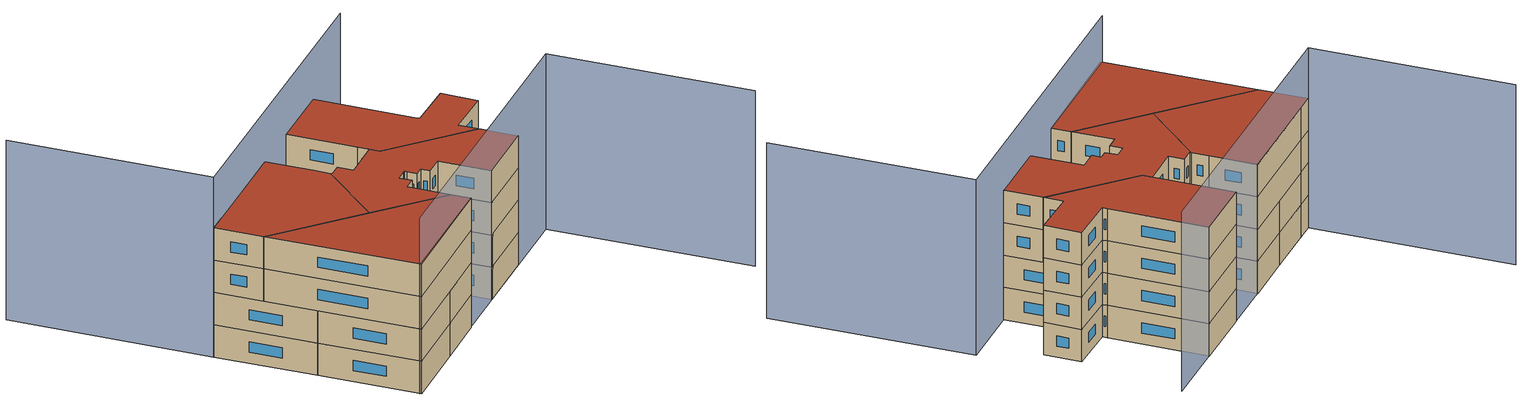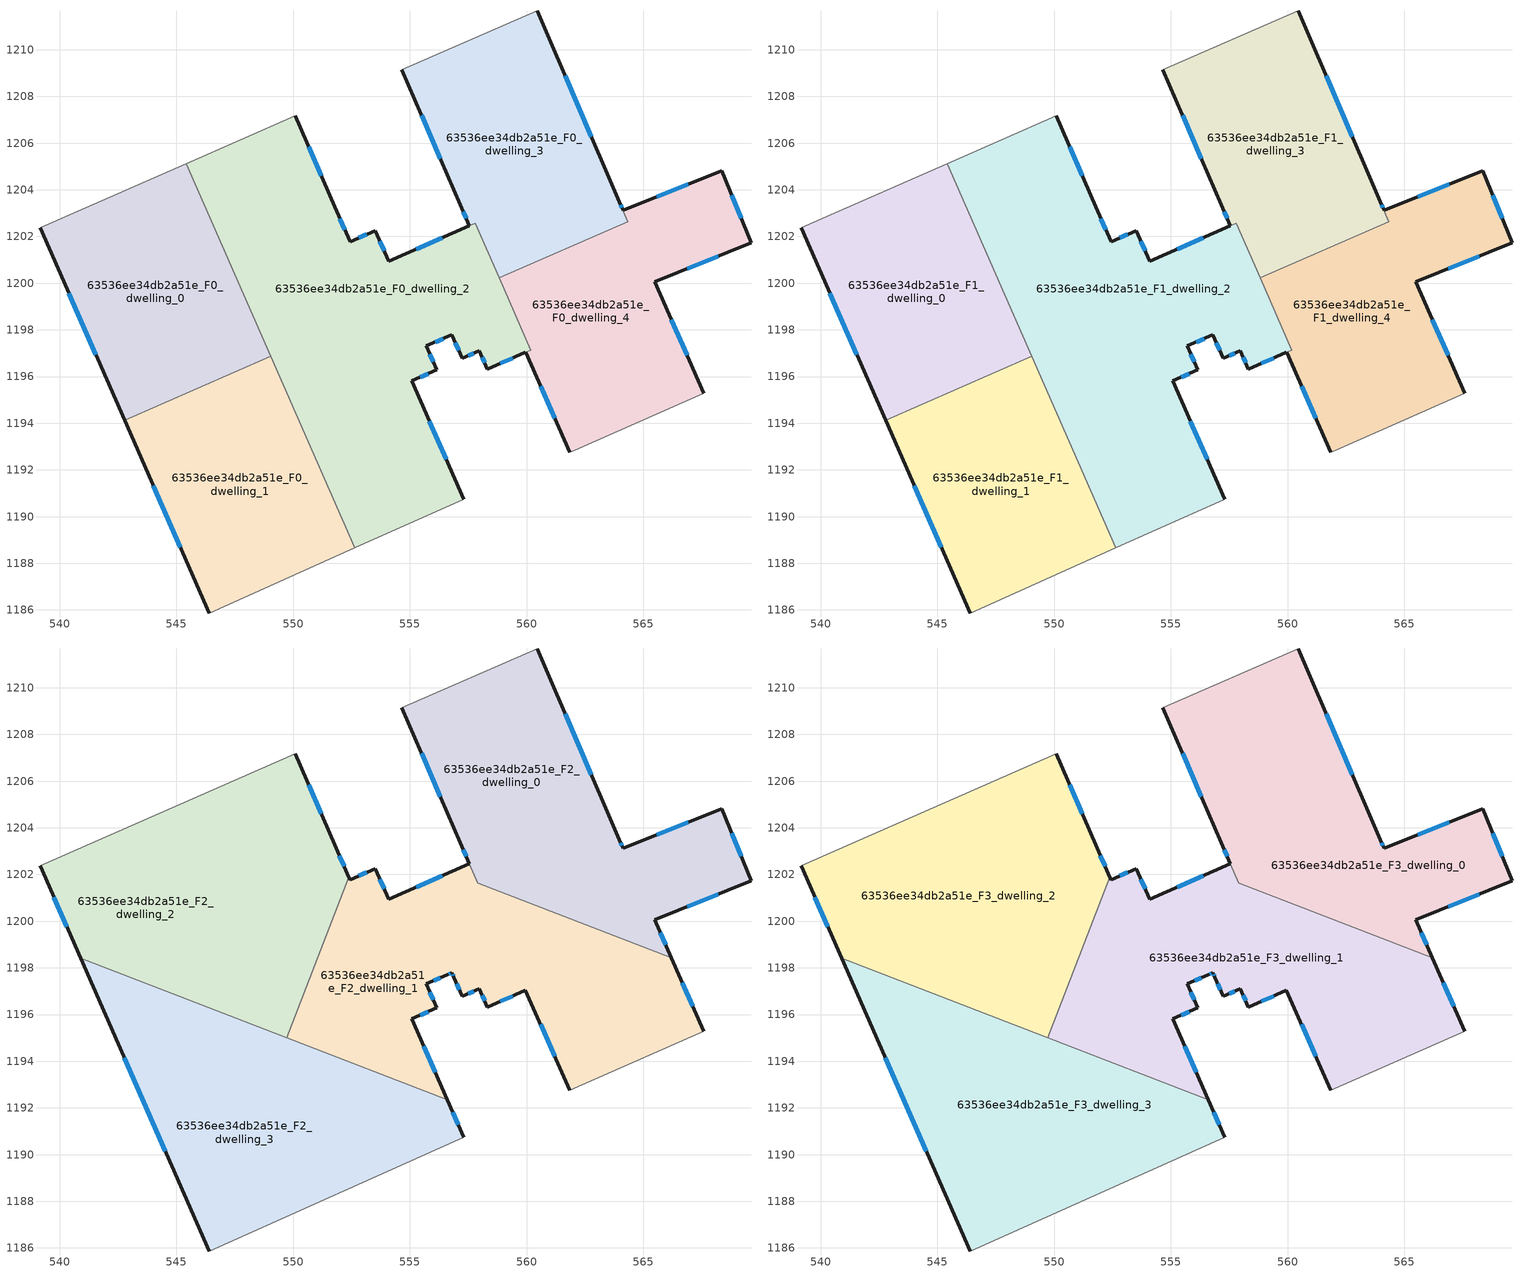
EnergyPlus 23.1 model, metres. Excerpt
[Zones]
63536ee34db2a51e_F0_dwelling_0
 floor ground (EU_floor_Construction): 545.42,1205.12 549.04,1196.88 542.78,1194.13 539.16,1202.38 540.78,1203.08 z0
 wall outside (EU_wall_Construction): 539.16,1202.38 542.78,1194.13 z0:3
 wall to 63536ee34db2a51e_F0_dwelling_1 (EU_wall_Construction): 542.78,1194.13 549.04,1196.88 z0:3
 wall adiabatic (EU_wall_Construction): 545.42,1205.12 540.78,1203.08 539.16,1202.38 z0:3
 wall to 63536ee34db2a51e_F0_dwelling_2 (EU_wall_Construction): 549.04,1196.88 545.42,1205.12 z0:3
 window (EU_Window_Construction): 540.39,1199.57 541.54,1196.94 z1.02:1.98
63536ee34db2a51e_F0_dwelling_1
 floor ground (EU_floor_Construction): 549.04,1196.88 552.65,1188.66 546.4,1185.87 542.78,1194.13 z0
 wall outside (EU_wall_Construction): 542.78,1194.13 546.4,1185.87 z0:3
 wall adiabatic (EU_wall_Construction): 546.4,1185.87 552.65,1188.66 z0:3
 wall to 63536ee34db2a51e_F0_dwelling_2 (EU_wall_Construction): 552.65,1188.66 549.04,1196.88 z0:3
 window (EU_Window_Construction): 544.01,1191.32 545.17,1188.68 z1.02:1.98
63536ee34db2a51e_F0_dwelling_2
 floor ground (EU_floor_Construction): 557.8,1202.58 560.19,1197.14 559.95,1197.04 558.32,1196.32 557.98,1197.1 557.25,1196.78 556.8,1197.79 555.71,1197.31 556.16,1196.29 555.07,1195.81 557.31,1190.74 552.65,1188.66 545.42,1205.12 550.1,1207.17 551.78,1203.27 552.44,1201.78 553.52,1202.25 554.1,1200.93 z0
 wall outside (EU_wall_Construction): 557.31,1190.74 555.07,1195.81 556.16,1196.29 555.71,1197.31 556.8,1197.79 557.25,1196.78 557.98,1197.1 558.32,1196.32 559.95,1197.04 / 557.55,1202.46 554.1,1200.93 553.52,1202.25 552.44,1201.78 551.78,1203.27 550.1,1207.17 z0:3
 wall adiabatic (EU_wall_Construction): 552.65,1188.66 557.31,1190.74 / 550.1,1207.17 545.42,1205.12 z0:3
 wall to 63536ee34db2a51e_F0_dwelling_3 (EU_wall_Construction): 557.8,1202.58 557.55,1202.46 / 558.83,1200.22 557.8,1202.57 z0:3
 wall to 63536ee34db2a51e_F0_dwelling_4 (EU_wall_Construction): 559.95,1197.04 560.19,1197.14 558.83,1200.22 z0:3
 window (EU_Window_Construction): 558.88,1196.56 559.4,1196.79 / 558.1,1196.84 558.21,1196.58 / 557.5,1196.89 557.73,1196.99 / 556.95,1197.45 557.09,1197.12 / 556.08,1197.47 556.43,1197.63 / 556,1196.64 555.86,1196.96 / 555.44,1195.97 555.79,1196.13 / 556.55,1192.47 555.84,1194.09 / 551.2,1204.6 550.67,1205.85 / 552.21,1202.28 552,1202.76 / 553.15,1202.09 552.81,1201.94 / 553.91,1201.38 553.72,1201.8 / 556.38,1201.94 555.28,1201.45 z1.02:1.98
63536ee34db2a51e_F0_dwelling_3
 floor ground (EU_floor_Construction): 560.46,1211.66 564.33,1202.64 558.83,1200.22 557.8,1202.58 557.55,1202.46 557.15,1203.37 554.66,1209.15 z0
 wall outside (EU_wall_Construction): 554.66,1209.15 557.15,1203.37 557.55,1202.46 / 563.96,1203.48 560.46,1211.66 z0:3
 wall to 63536ee34db2a51e_F0_dwelling_4 (EU_wall_Construction): 558.83,1200.22 564.33,1202.64 563.96,1203.48 z0:3
 wall adiabatic (EU_wall_Construction): 560.46,1211.66 554.66,1209.15 z0:3
 window (EU_Window_Construction): 557.29,1203.06 557.41,1202.77 / 555.51,1207.18 556.3,1205.34 / 562.77,1206.27 561.65,1208.88 z1.02:1.98
63536ee34db2a51e_F0_dwelling_4
 floor ground (EU_floor_Construction): 568.36,1204.83 569.61,1201.72 565.48,1200.05 567.59,1195.28 562.07,1192.85 561.85,1192.75 559.95,1197.03 560.19,1197.14 558.83,1200.22 564.33,1202.64 563.97,1203.49 564.13,1203.12 z0
 wall outside (EU_wall_Construction): 567.59,1195.28 565.48,1200.05 569.61,1201.72 568.36,1204.83 564.13,1203.12 563.97,1203.49 / 559.95,1197.03 561.85,1192.75 z0:3
 wall adiabatic (EU_wall_Construction): 561.85,1192.75 562.07,1192.85 567.59,1195.28 z0:3
 window (EU_Window_Construction): 564.08,1203.24 564.02,1203.36 / 566.92,1204.24 565.57,1203.7 / 569.19,1202.78 568.79,1203.77 / 566.89,1200.62 568.21,1201.16 / 566.87,1196.9 566.2,1198.43 / 560.6,1195.57 561.2,1194.21 z1.02:1.98
63536ee34db2a51e_F1_dwelling_0
 floor to 63536ee34db2a51e_F0_dwelling_0 (EU_floor_Construction): 545.42,1205.12 549.04,1196.88 542.78,1194.13 539.16,1202.38 540.78,1203.08 z3
 wall outside (EU_wall_Construction): 539.16,1202.38 542.78,1194.13 z3:6
 wall to 63536ee34db2a51e_F1_dwelling_1 (EU_wall_Construction): 542.78,1194.13 549.04,1196.88 z3:6
 wall adiabatic (EU_wall_Construction): 545.42,1205.12 540.78,1203.08 539.16,1202.38 z3:6
 wall to 63536ee34db2a51e_F1_dwelling_2 (EU_wall_Construction): 549.04,1196.88 545.42,1205.12 z3:6
 window (EU_Window_Construction): 540.39,1199.57 541.54,1196.94 z4.02:4.98
63536ee34db2a51e_F1_dwelling_1
 floor to 63536ee34db2a51e_F0_dwelling_1 (EU_floor_Construction): 549.04,1196.88 552.65,1188.66 546.4,1185.87 542.78,1194.13 z3
 wall outside (EU_wall_Construction): 542.78,1194.13 546.4,1185.87 z3:6
 wall adiabatic (EU_wall_Construction): 546.4,1185.87 552.65,1188.66 z3:6
 wall to 63536ee34db2a51e_F1_dwelling_2 (EU_wall_Construction): 552.65,1188.66 549.04,1196.88 z3:6
 window (EU_Window_Construction): 544.01,1191.32 545.17,1188.68 z4.02:4.98
 ceiling adiabatic (EU_roof_Construction): 549.89,1194.94 549.04,1196.88 547.09,1196.02 z6
63536ee34db2a51e_F1_dwelling_2
 floor to 63536ee34db2a51e_F0_dwelling_2 (EU_floor_Construction): 557.8,1202.57 560.19,1197.14 559.95,1197.04 558.32,1196.32 557.98,1197.1 557.25,1196.78 556.8,1197.79 555.71,1197.31 556.16,1196.29 555.07,1195.81 557.31,1190.74 552.65,1188.66 545.42,1205.12 550.1,1207.17 551.78,1203.27 552.44,1201.78 553.52,1202.25 554.1,1200.93 z3
 wall outside (EU_wall_Construction): 557.31,1190.74 555.07,1195.81 556.16,1196.29 555.71,1197.31 556.8,1197.79 557.25,1196.78 557.98,1197.1 558.32,1196.32 559.95,1197.04 / 557.55,1202.46 554.1,1200.93 553.52,1202.25 552.44,1201.78 551.78,1203.27 550.1,1207.17 z3:6
 wall adiabatic (EU_wall_Construction): 552.65,1188.66 557.31,1190.74 / 550.1,1207.17 545.42,1205.12 z3:6
 wall to 63536ee34db2a51e_F1_dwelling_3 (EU_wall_Construction): 557.8,1202.58 557.55,1202.46 / 558.83,1200.22 557.8,1202.57 z3:6
 wall to 63536ee34db2a51e_F1_dwelling_4 (EU_wall_Construction): 559.95,1197.04 560.19,1197.14 558.83,1200.22 z3:6
 window (EU_Window_Construction): 558.88,1196.56 559.4,1196.79 / 558.1,1196.84 558.21,1196.58 / 557.5,1196.89 557.73,1196.99 / 556.95,1197.45 557.09,1197.12 / 556.08,1197.47 556.43,1197.63 / 556,1196.64 555.86,1196.96 / 555.44,1195.97 555.79,1196.13 / 556.55,1192.47 555.84,1194.09 / 551.2,1204.6 550.67,1205.85 / 552.21,1202.28 552,1202.76 / 553.15,1202.09 552.81,1201.94 / 553.91,1201.38 553.72,1201.8 / 556.38,1201.94 555.28,1201.45 z4.02:4.98
63536ee34db2a51e_F1_dwelling_3
 floor to 63536ee34db2a51e_F0_dwelling_3 (EU_floor_Construction): 560.46,1211.66 564.33,1202.64 558.83,1200.22 557.8,1202.58 557.55,1202.46 557.15,1203.37 554.66,1209.15 z3
 wall outside (EU_wall_Construction): 554.66,1209.15 557.15,1203.37 557.55,1202.46 / 563.96,1203.48 560.46,1211.66 z3:6
 wall to 63536ee34db2a51e_F1_dwelling_4 (EU_wall_Construction): 558.83,1200.22 564.33,1202.64 563.96,1203.48 z3:6
 wall adiabatic (EU_wall_Construction): 560.46,1211.66 554.66,1209.15 z3:6
 window (EU_Window_Construction): 557.29,1203.06 557.41,1202.77 / 555.51,1207.18 556.3,1205.34 / 562.77,1206.27 561.65,1208.88 z4.02:4.98
63536ee34db2a51e_F1_dwelling_4
 floor to 63536ee34db2a51e_F0_dwelling_4 (EU_floor_Construction): 568.36,1204.83 569.61,1201.72 565.48,1200.05 567.59,1195.28 562.07,1192.85 561.85,1192.75 559.95,1197.04 560.19,1197.14 558.83,1200.22 564.33,1202.64 563.97,1203.49 564.13,1203.12 z3
 wall outside (EU_wall_Construction): 567.59,1195.28 565.48,1200.05 569.61,1201.72 568.36,1204.83 564.13,1203.12 563.97,1203.49 / 559.95,1197.03 561.85,1192.75 z3:6
 wall adiabatic (EU_wall_Construction): 561.85,1192.75 562.07,1192.85 567.59,1195.28 z3:6
 window (EU_Window_Construction): 564.08,1203.24 564.02,1203.36 / 566.92,1204.24 565.57,1203.7 / 569.19,1202.78 568.79,1203.77 / 566.89,1200.62 568.21,1201.16 / 566.87,1196.9 566.2,1198.43 / 560.6,1195.57 561.2,1194.21 z4.02:4.98
63536ee34db2a51e_F2_dwelling_0
 floor outside (EU_floor_Construction): 560.46,1211.66 563.97,1203.49 564.33,1202.64 z6
 floor to 63536ee34db2a51e_F1_dwelling_3 (EU_floor_Construction): 560.46,1211.66 564.33,1202.64 560.11,1200.78 558.27,1201.49 557.8,1202.58 557.55,1202.46 557.15,1203.37 554.66,1209.15 z6
 floor to 63536ee34db2a51e_F1_dwelling_2 (EU_floor_Construction): 557.8,1202.57 558.27,1201.49 557.92,1201.63 557.55,1202.46 z6
 floor to 63536ee34db2a51e_F1_dwelling_4 (EU_floor_Construction): 568.36,1204.83 569.61,1201.72 565.48,1200.05 566.2,1198.43 560.11,1200.78 564.33,1202.64 563.97,1203.49 564.13,1203.12 z6
 wall outside (EU_wall_Construction): 554.66,1209.15 557.15,1203.37 557.55,1202.47 / 566.2,1198.43 565.48,1200.05 569.61,1201.72 568.36,1204.83 564.13,1203.12 563.97,1203.49 560.46,1211.66 z6:9
 wall adiabatic (EU_wall_Construction): 560.46,1211.66 554.66,1209.15 z6:9
 wall to 63536ee34db2a51e_F2_dwelling_1 (EU_wall_Construction): 557.55,1202.46 557.92,1201.63 566.2,1198.43 z6:9
 window (EU_Window_Construction): 557.29,1203.06 557.41,1202.77 / 555.51,1207.18 556.3,1205.34 / 562.77,1206.27 561.65,1208.88 / 564.08,1203.24 564.02,1203.36 / 566.92,1204.24 565.57,1203.7 / 569.19,1202.78 568.79,1203.77 / 566.89,1200.62 568.21,1201.16 / 565.96,1198.98 565.73,1199.5 z7.02:7.98
63536ee34db2a51e_F2_dwelling_1
 floor to 63536ee34db2a51e_F1_dwelling_2 (EU_floor_Construction): 558.27,1201.49 560.19,1197.14 559.95,1197.04 558.32,1196.32 557.98,1197.1 557.25,1196.78 556.89,1197.6 556.8,1197.79 556.6,1197.71 555.71,1197.31 556.16,1196.29 555.07,1195.81 556.6,1192.35 549.89,1194.94 549.79,1195.16 552.39,1201.89 552.44,1201.78 553.52,1202.25 554.1,1200.93 557.55,1202.46 557.92,1201.63 z6
 floor to 63536ee34db2a51e_F1_dwelling_4 (EU_floor_Construction): 566.2,1198.43 567.59,1195.28 562.04,1192.84 561.85,1192.75 559.95,1197.04 560.19,1197.14 558.83,1200.22 560.11,1200.78 z6
 floor to 63536ee34db2a51e_F1_dwelling_3 (EU_floor_Construction): 560.11,1200.78 558.83,1200.22 558.27,1201.49 z6
 floor adiabatic (EU_floor_Construction): 549.79,1195.16 549.89,1194.94 549.73,1195 z6
 wall outside (EU_wall_Construction): 557.55,1202.46 554.1,1200.93 553.52,1202.25 552.44,1201.78 552.39,1201.89 / 567.59,1195.28 566.2,1198.43 / 556.6,1192.35 555.07,1195.81 556.16,1196.29 555.71,1197.31 556.6,1197.71 556.8,1197.79 556.89,1197.6 557.25,1196.78 557.98,1197.1 558.32,1196.32 559.95,1197.04 561.85,1192.75 z6:9
 wall adiabatic (EU_wall_Construction): 561.85,1192.75 567.59,1195.28 z6:9
 wall to 63536ee34db2a51e_F2_dwelling_2 (EU_wall_Construction): 552.39,1201.89 549.73,1195 z6:9
 wall to 63536ee34db2a51e_F2_dwelling_3 (EU_wall_Construction): 549.73,1195 556.6,1192.35 z6:9
 window (EU_Window_Construction): 556.38,1201.94 555.28,1201.45 / 567.12,1196.35 566.67,1197.36 / 560.6,1195.58 561.2,1194.21 / 558.88,1196.56 559.4,1196.79 / 558.1,1196.84 558.21,1196.58 / 557.5,1196.89 557.73,1196.99 / 557.01,1197.32 557.12,1197.06 / 556.83,1197.73 556.86,1197.66 / 556.67,1197.73 556.73,1197.76 / 556.01,1197.45 556.3,1197.57 / 556,1196.64 555.86,1196.96 / 555.44,1195.97 555.79,1196.13 / 556.08,1193.53 555.59,1194.63 / 553.15,1202.09 552.81,1201.94 / 553.91,1201.38 553.72,1201.8 z7.02:7.98
63536ee34db2a51e_F2_dwelling_2
 floor to 63536ee34db2a51e_F1_dwelling_0 (EU_floor_Construction): 545.42,1205.12 549.04,1196.88 547.09,1196.02 540.9,1198.41 539.16,1202.38 540.78,1203.08 z6
 floor to 63536ee34db2a51e_F1_dwelling_2 (EU_floor_Construction): 550.1,1207.17 551.78,1203.27 552.39,1201.89 549.79,1195.16 545.42,1205.12 z6
 floor adiabatic (EU_floor_Construction): 549.04,1196.88 549.79,1195.16 549.73,1195 547.09,1196.02 z6
 wall outside (EU_wall_Construction): 552.39,1201.89 551.78,1203.27 550.1,1207.17 / 539.16,1202.38 540.9,1198.41 z6:9
 wall adiabatic (EU_wall_Construction): 550.1,1207.17 540.78,1203.08 539.16,1202.38 z6:9
 wall to 63536ee34db2a51e_F2_dwelling_3 (EU_wall_Construction): 540.9,1198.41 549.73,1195 z6:9
 window (EU_Window_Construction): 551.2,1204.6 550.67,1205.85 / 552.18,1202.36 551.98,1202.8 / 539.75,1201.03 540.3,1199.76 z7.02:7.98
63536ee34db2a51e_F2_dwelling_3
 floor to 63536ee34db2a51e_F1_dwelling_1 (EU_floor_Construction): 549.89,1194.94 552.65,1188.66 546.4,1185.87 542.78,1194.13 547.09,1196.02 z6
 floor to 63536ee34db2a51e_F1_dwelling_0 (EU_floor_Construction): 547.09,1196.02 542.78,1194.13 540.9,1198.41 z6
 floor to 63536ee34db2a51e_F1_dwelling_2 (EU_floor_Construction): 556.6,1192.35 557.31,1190.74 552.65,1188.66 549.89,1194.94 z6
 wall outside (EU_wall_Construction): 557.31,1190.74 556.6,1192.35 / 540.9,1198.41 546.4,1185.87 z6:9
 wall adiabatic (EU_wall_Construction): 546.4,1185.87 557.31,1190.74 z6:9
 window (EU_Window_Construction): 557.07,1191.29 556.84,1191.8 / 542.77,1194.14 544.53,1190.14 z7.02:7.98
63536ee34db2a51e_F3_dwelling_0
 floor to 63536ee34db2a51e_F2_dwelling_0 (EU_floor_Construction): 568.36,1204.83 569.61,1201.72 565.48,1200.05 566.2,1198.43 557.92,1201.63 557.15,1203.37 554.66,1209.15 560.46,1211.66 563.97,1203.49 564.13,1203.12 z9
 wall outside (EU_wall_Construction): 554.66,1209.15 557.15,1203.37 557.55,1202.47 / 566.2,1198.43 565.48,1200.05 569.61,1201.72 568.36,1204.83 564.13,1203.12 563.97,1203.49 560.46,1211.66 z9:12
 wall adiabatic (EU_wall_Construction): 560.46,1211.66 554.66,1209.15 z9:12
 wall to 63536ee34db2a51e_F3_dwelling_1 (EU_wall_Construction): 557.55,1202.46 557.92,1201.63 566.2,1198.43 z9:12
 window (EU_Window_Construction): 557.29,1203.06 557.41,1202.77 / 555.51,1207.18 556.3,1205.34 / 562.77,1206.27 561.65,1208.88 / 564.08,1203.24 564.02,1203.36 / 566.92,1204.24 565.57,1203.7 / 569.19,1202.78 568.79,1203.77 / 566.89,1200.62 568.21,1201.16 / 565.96,1198.98 565.73,1199.5 z10.02:10.98
 roof outside (EU_roof_Construction): 569.61,1201.72 568.36,1204.83 564.13,1203.12 563.97,1203.49 560.46,1211.66 554.66,1209.15 557.15,1203.37 557.92,1201.63 566.2,1198.43 565.48,1200.05 z12
63536ee34db2a51e_F3_dwelling_1
 floor to 63536ee34db2a51e_F2_dwelling_1 (EU_floor_Construction): 566.2,1198.43 567.59,1195.28 561.85,1192.75 559.95,1197.04 558.32,1196.32 557.98,1197.1 557.25,1196.78 556.89,1197.6 556.8,1197.79 556.6,1197.71 555.71,1197.31 556.16,1196.29 555.07,1195.81 556.6,1192.35 549.73,1195 552.39,1201.89 552.44,1201.78 553.52,1202.25 554.1,1200.93 557.55,1202.46 557.92,1201.63 z9
 wall outside (EU_wall_Construction): 557.55,1202.46 554.1,1200.93 553.52,1202.25 552.44,1201.78 552.39,1201.89 / 567.59,1195.28 566.2,1198.43 / 556.6,1192.35 555.07,1195.81 556.16,1196.29 555.71,1197.31 556.6,1197.71 556.8,1197.79 556.89,1197.6 557.25,1196.78 557.98,1197.1 558.32,1196.32 559.95,1197.04 561.85,1192.75 z9:12
 wall adiabatic (EU_wall_Construction): 561.85,1192.75 567.59,1195.28 z9:12
 wall to 63536ee34db2a51e_F3_dwelling_2 (EU_wall_Construction): 552.39,1201.89 549.73,1195 z9:12
 wall to 63536ee34db2a51e_F3_dwelling_3 (EU_wall_Construction): 549.73,1195 556.6,1192.35 z9:12
 window (EU_Window_Construction): 556.38,1201.94 555.28,1201.45 / 567.12,1196.35 566.67,1197.36 / 560.6,1195.58 561.2,1194.21 / 558.88,1196.56 559.4,1196.79 / 558.1,1196.84 558.21,1196.58 / 557.5,1196.89 557.73,1196.99 / 557.01,1197.32 557.12,1197.06 / 556.83,1197.73 556.86,1197.66 / 556.67,1197.73 556.73,1197.76 / 556.01,1197.45 556.3,1197.57 / 556,1196.64 555.86,1196.96 / 555.44,1195.97 555.79,1196.13 / 556.08,1193.53 555.59,1194.63 / 553.15,1202.09 552.81,1201.94 / 553.91,1201.38 553.72,1201.8 z10.02:10.98
 roof outside (EU_roof_Construction): 567.59,1195.28 566.2,1198.43 557.92,1201.63 557.55,1202.46 554.1,1200.93 553.52,1202.25 552.44,1201.78 552.39,1201.89 549.73,1195 556.6,1192.35 555.07,1195.81 556.16,1196.29 555.71,1197.31 556.6,1197.71 556.8,1197.79 556.89,1197.6 557.25,1196.78 557.98,1197.1 558.32,1196.32 559.95,1197.04 561.85,1192.75 z12
63536ee34db2a51e_F3_dwelling_2
 floor to 63536ee34db2a51e_F2_dwelling_2 (EU_floor_Construction): 550.1,1207.17 551.78,1203.27 552.39,1201.89 549.73,1195 540.9,1198.41 539.16,1202.38 540.78,1203.08 z9
 wall outside (EU_wall_Construction): 552.39,1201.89 551.78,1203.27 550.1,1207.17 / 539.16,1202.38 540.9,1198.41 z9:12
 wall adiabatic (EU_wall_Construction): 550.1,1207.17 540.78,1203.08 539.16,1202.38 z9:12
 wall to 63536ee34db2a51e_F3_dwelling_3 (EU_wall_Construction): 540.9,1198.41 549.73,1195 z9:12
 window (EU_Window_Construction): 551.2,1204.6 550.67,1205.85 / 552.18,1202.36 551.98,1202.8 / 539.75,1201.03 540.3,1199.76 z10.02:10.98
 roof outside (EU_roof_Construction): 549.73,1195 552.39,1201.89 551.78,1203.27 550.1,1207.17 540.78,1203.08 539.16,1202.38 540.9,1198.41 z12
63536ee34db2a51e_F3_dwelling_3
 floor to 63536ee34db2a51e_F2_dwelling_3 (EU_floor_Construction): 556.6,1192.35 557.31,1190.74 546.4,1185.87 540.9,1198.41 z9
 wall outside (EU_wall_Construction): 557.31,1190.74 556.6,1192.35 / 540.9,1198.41 546.4,1185.87 z9:12
 wall adiabatic (EU_wall_Construction): 546.4,1185.87 557.31,1190.74 z9:12
 window (EU_Window_Construction): 557.07,1191.29 556.84,1191.8 / 542.77,1194.14 544.53,1190.14 z10.02:10.98
 roof outside (EU_roof_Construction): 557.31,1190.74 556.6,1192.35 540.9,1198.41 546.4,1185.87 z12
shading: 546.3,1185.99 573.48,1197.85 / 573.48,1197.85 580.75,1181.19 z0:16.3; 566.34,1214.16 539.16,1202.38 / 539.16,1202.38 531.97,1218.95 z0:16.7
[Building]
EU S2 Campaign: North Axis=0; Terrain=City; Solar Distribution=FullExterior
[Site:Location]
Vienna: Latitude=48; Longitude=16.5; Time Zone=1; Elevation=183
[SizingPeriod:WeatherFileDays]
AnnualSizingPeriod: Begin Month=1; Begin Day of Month=1; End Month=12; End Day of Month=31; Day of Week for Start Day=Monday; Use Weather File Daylight Saving Period=No; Use Weather File Rain and Snow Indicators=No
[MATERIAL]
EU_InternalMass_Material: Roughness=MediumRough; Thickness=0.1; Conductivity=1; Density=1800; Specific Heat=900; Thermal Absorptance=0.9; Solar Absorptance=0.7; Visible Absorptance=0.7
[MATERIAL:NOMASS] Roughness=MediumRough; Thermal Absorptance=0.9; Solar Absorptance=0.7; Visible Absorptance=0.7
Name | Thermal Resistance
EU_wall_NoMass | 0.942466
EU_roof_NoMass | 0.551687
EU_floor_NoMass | 0.66527
[WINDOWMATERIAL:SIMPLEGLAZINGSYSTEM]
EU_Window_SimpleGlazing: UFactor=2.03367; Solar Heat Gain Coefficient=0.65; Visible Transmittance=0.65
[CONSTRUCTION]
EU_wall_Construction: EU_wall_NoMass
EU_roof_Construction: EU_roof_NoMass
EU_floor_Construction: EU_floor_NoMass
EU_Window_Construction: EU_Window_SimpleGlazing
EU_InternalMass_Construction: EU_InternalMass_Material
[ZONE] Type=1; Multiplier=1; Ceiling Height=autocalculate; Floor Area=autocalculate; Part of Total Floor Area=Yes
Name | Volume
63536ee34db2a51e_F0_dwelling_0; 63536ee34db2a51e_F1_dwelling_0 | 184.646
63536ee34db2a51e_F2_dwelling_0 | 259.171
63536ee34db2a51e_F3_dwelling_0 | 259.181
63536ee34db2a51e_F0_dwelling_1; 63536ee34db2a51e_F1_dwelling_1 | 184.658
63536ee34db2a51e_F2_dwelling_1; 63536ee34db2a51e_F3_dwelling_1 | 286.537
63536ee34db2a51e_F0_dwelling_2 | 360.347
63536ee34db2a51e_F1_dwelling_2 | 360.312
63536ee34db2a51e_F2_dwelling_2; 63536ee34db2a51e_F3_dwelling_2 | 285.281
63536ee34db2a51e_F0_dwelling_3; 63536ee34db2a51e_F1_dwelling_3 | 183.936
63536ee34db2a51e_F2_dwelling_3; 63536ee34db2a51e_F3_dwelling_3 | 276.981
63536ee34db2a51e_F0_dwelling_4; 63536ee34db2a51e_F1_dwelling_4 | 194.326
[INTERNALMASS] Construction=EU_InternalMass_Construction
Name | Zone or ZoneList | Surface Area
63536ee34db2a51e_F0_dwelling_0_EU_InternalMass | 63536ee34db2a51e_F0_dwelling_0 | 61.5487
63536ee34db2a51e_F0_dwelling_1_EU_InternalMass | 63536ee34db2a51e_F0_dwelling_1 | 61.5527
63536ee34db2a51e_F0_dwelling_2_EU_InternalMass | 63536ee34db2a51e_F0_dwelling_2 | 120.115
63536ee34db2a51e_F0_dwelling_3_EU_InternalMass | 63536ee34db2a51e_F0_dwelling_3 | 61.3345
63536ee34db2a51e_F0_dwelling_4_EU_InternalMass | 63536ee34db2a51e_F0_dwelling_4 | 64.7791
63536ee34db2a51e_F1_dwelling_0_EU_InternalMass | 63536ee34db2a51e_F1_dwelling_0 | 61.5487
63536ee34db2a51e_F1_dwelling_1_EU_InternalMass | 63536ee34db2a51e_F1_dwelling_1 | 61.5527
63536ee34db2a51e_F1_dwelling_2_EU_InternalMass | 63536ee34db2a51e_F1_dwelling_2 | 120.115
63536ee34db2a51e_F1_dwelling_3_EU_InternalMass | 63536ee34db2a51e_F1_dwelling_3 | 61.3345
63536ee34db2a51e_F1_dwelling_4_EU_InternalMass | 63536ee34db2a51e_F1_dwelling_4 | 64.7791
63536ee34db2a51e_F2_dwelling_0_EU_InternalMass | 63536ee34db2a51e_F2_dwelling_0 | 86.3942
63536ee34db2a51e_F2_dwelling_1_EU_InternalMass | 63536ee34db2a51e_F2_dwelling_1 | 95.5122
63536ee34db2a51e_F2_dwelling_2_EU_InternalMass | 63536ee34db2a51e_F2_dwelling_2 | 95.0962
63536ee34db2a51e_F2_dwelling_3_EU_InternalMass | 63536ee34db2a51e_F2_dwelling_3 | 92.3273
63536ee34db2a51e_F3_dwelling_0_EU_InternalMass | 63536ee34db2a51e_F3_dwelling_0 | 86.3942
63536ee34db2a51e_F3_dwelling_1_EU_InternalMass | 63536ee34db2a51e_F3_dwelling_1 | 95.5122
63536ee34db2a51e_F3_dwelling_2_EU_InternalMass | 63536ee34db2a51e_F3_dwelling_2 | 95.0962
63536ee34db2a51e_F3_dwelling_3_EU_InternalMass | 63536ee34db2a51e_F3_dwelling_3 | 92.3273
[OTHEREQUIPMENT] Fuel Type=Electricity; Design Level Calculation Method=Watts/Area; Power per Zone Floor Area=1; Fraction Latent=0; Fraction Radiant=0; Fraction Lost=0; Carbon Dioxide Generation Rate=0; EndUse Subcategory=EU_Step8_InternalGains
Name | Zone or ZoneList or Space or SpaceList | Schedule
EU_Step8_InternalGain_63536ee34db2a51e_F0_dwelling_0_f000 | 63536ee34db2a51e_F0_dwelling_0 | EU_Step8_GainSchedule_63536ee34db2a51e_F0_dwelling_0_f000
EU_Step8_InternalGain_63536ee34db2a51e_F0_dwelling_1_f000 | 63536ee34db2a51e_F0_dwelling_1 | EU_Step8_GainSchedule_63536ee34db2a51e_F0_dwelling_1_f000
EU_Step8_InternalGain_63536ee34db2a51e_F0_dwelling_2_f000 | 63536ee34db2a51e_F0_dwelling_2 | EU_Step8_GainSchedule_63536ee34db2a51e_F0_dwelling_2_f000
EU_Step8_InternalGain_63536ee34db2a51e_F0_dwelling_3_f000 | 63536ee34db2a51e_F0_dwelling_3 | EU_Step8_GainSchedule_63536ee34db2a51e_F0_dwelling_3_f000
EU_Step8_InternalGain_63536ee34db2a51e_F0_dwelling_4_f000 | 63536ee34db2a51e_F0_dwelling_4 | EU_Step8_GainSchedule_63536ee34db2a51e_F0_dwelling_4_f000
EU_Step8_InternalGain_63536ee34db2a51e_F1_dwelling_0_f000 | 63536ee34db2a51e_F1_dwelling_0 | EU_Step8_GainSchedule_63536ee34db2a51e_F1_dwelling_0_f000
EU_Step8_InternalGain_63536ee34db2a51e_F1_dwelling_1_f000 | 63536ee34db2a51e_F1_dwelling_1 | EU_Step8_GainSchedule_63536ee34db2a51e_F1_dwelling_1_f000
EU_Step8_InternalGain_63536ee34db2a51e_F1_dwelling_2_f000 | 63536ee34db2a51e_F1_dwelling_2 | EU_Step8_GainSchedule_63536ee34db2a51e_F1_dwelling_2_f000
EU_Step8_InternalGain_63536ee34db2a51e_F1_dwelling_3_f000 | 63536ee34db2a51e_F1_dwelling_3 | EU_Step8_GainSchedule_63536ee34db2a51e_F1_dwelling_3_f000
EU_Step8_InternalGain_63536ee34db2a51e_F1_dwelling_4_f000 | 63536ee34db2a51e_F1_dwelling_4 | EU_Step8_GainSchedule_63536ee34db2a51e_F1_dwelling_4_f000
EU_Step8_InternalGain_63536ee34db2a51e_F2_dwelling_0_f000 | 63536ee34db2a51e_F2_dwelling_0 | EU_Step8_GainSchedule_63536ee34db2a51e_F2_dwelling_0_f000
EU_Step8_InternalGain_63536ee34db2a51e_F2_dwelling_1_f000 | 63536ee34db2a51e_F2_dwelling_1 | EU_Step8_GainSchedule_63536ee34db2a51e_F2_dwelling_1_f000
EU_Step8_InternalGain_63536ee34db2a51e_F2_dwelling_2_f000 | 63536ee34db2a51e_F2_dwelling_2 | EU_Step8_GainSchedule_63536ee34db2a51e_F2_dwelling_2_f000
EU_Step8_InternalGain_63536ee34db2a51e_F2_dwelling_3_f000 | 63536ee34db2a51e_F2_dwelling_3 | EU_Step8_GainSchedule_63536ee34db2a51e_F2_dwelling_3_f000
EU_Step8_InternalGain_63536ee34db2a51e_F3_dwelling_0_f000 | 63536ee34db2a51e_F3_dwelling_0 | EU_Step8_GainSchedule_63536ee34db2a51e_F3_dwelling_0_f000
EU_Step8_InternalGain_63536ee34db2a51e_F3_dwelling_1_f000 | 63536ee34db2a51e_F3_dwelling_1 | EU_Step8_GainSchedule_63536ee34db2a51e_F3_dwelling_1_f000
EU_Step8_InternalGain_63536ee34db2a51e_F3_dwelling_2_f000 | 63536ee34db2a51e_F3_dwelling_2 | EU_Step8_GainSchedule_63536ee34db2a51e_F3_dwelling_2_f000
EU_Step8_InternalGain_63536ee34db2a51e_F3_dwelling_3_f000 | 63536ee34db2a51e_F3_dwelling_3 | EU_Step8_GainSchedule_63536ee34db2a51e_F3_dwelling_3_f000
[ZONEVENTILATION:DESIGNFLOWRATE] Schedule=EU_AlwaysOn; Design Flow Rate Calculation Method=AirChanges/Hour; Air Changes per Hour=0.530523; Ventilation Type=Natural; Fan Pressure Rise=0; Fan Total Efficiency=1; Constant Term Coefficient=1; Temperature Term Coefficient=0; Velocity Term Coefficient=0; Velocity Squared Term Coefficient=0; Minimum Indoor Temperature=-100; Maximum Indoor Temperature=100; Delta Temperature=-100; Minimum Outdoor Temperature=-100; Maximum Outdoor Temperature=100; Maximum Wind Speed=40
Name | Zone or ZoneList or Space or SpaceList
EU_ConstantAir_63536ee34db2a51e_F0_dwelling_0 | 63536ee34db2a51e_F0_dwelling_0
EU_ConstantAir_63536ee34db2a51e_F0_dwelling_1 | 63536ee34db2a51e_F0_dwelling_1
EU_ConstantAir_63536ee34db2a51e_F0_dwelling_2 | 63536ee34db2a51e_F0_dwelling_2
EU_ConstantAir_63536ee34db2a51e_F0_dwelling_3 | 63536ee34db2a51e_F0_dwelling_3
EU_ConstantAir_63536ee34db2a51e_F0_dwelling_4 | 63536ee34db2a51e_F0_dwelling_4
EU_ConstantAir_63536ee34db2a51e_F1_dwelling_0 | 63536ee34db2a51e_F1_dwelling_0
EU_ConstantAir_63536ee34db2a51e_F1_dwelling_1 | 63536ee34db2a51e_F1_dwelling_1
EU_ConstantAir_63536ee34db2a51e_F1_dwelling_2 | 63536ee34db2a51e_F1_dwelling_2
EU_ConstantAir_63536ee34db2a51e_F1_dwelling_3 | 63536ee34db2a51e_F1_dwelling_3
EU_ConstantAir_63536ee34db2a51e_F1_dwelling_4 | 63536ee34db2a51e_F1_dwelling_4
EU_ConstantAir_63536ee34db2a51e_F2_dwelling_0 | 63536ee34db2a51e_F2_dwelling_0
EU_ConstantAir_63536ee34db2a51e_F2_dwelling_1 | 63536ee34db2a51e_F2_dwelling_1
EU_ConstantAir_63536ee34db2a51e_F2_dwelling_2 | 63536ee34db2a51e_F2_dwelling_2
EU_ConstantAir_63536ee34db2a51e_F2_dwelling_3 | 63536ee34db2a51e_F2_dwelling_3
EU_ConstantAir_63536ee34db2a51e_F3_dwelling_0 | 63536ee34db2a51e_F3_dwelling_0
EU_ConstantAir_63536ee34db2a51e_F3_dwelling_1 | 63536ee34db2a51e_F3_dwelling_1
EU_ConstantAir_63536ee34db2a51e_F3_dwelling_2 | 63536ee34db2a51e_F3_dwelling_2
EU_ConstantAir_63536ee34db2a51e_F3_dwelling_3 | 63536ee34db2a51e_F3_dwelling_3
[HVACTEMPLATE:THERMOSTAT] Constant Heating Setpoint=20; Constant Cooling Setpoint=50
EU_HeatOnly_63536ee34db2a51e_F0_dwelling_0; EU_HeatOnly_63536ee34db2a51e_F0_dwelling_1; EU_HeatOnly_63536ee34db2a51e_F0_dwelling_2; EU_HeatOnly_63536ee34db2a51e_F0_dwelling_3; EU_HeatOnly_63536ee34db2a51e_F0_dwelling_4; EU_HeatOnly_63536ee34db2a51e_F1_dwelling_0; EU_HeatOnly_63536ee34db2a51e_F1_dwelling_1; EU_HeatOnly_63536ee34db2a51e_F1_dwelling_2; EU_HeatOnly_63536ee34db2a51e_F1_dwelling_3; EU_HeatOnly_63536ee34db2a51e_F1_dwelling_4; EU_HeatOnly_63536ee34db2a51e_F2_dwelling_0; EU_HeatOnly_63536ee34db2a51e_F2_dwelling_1; EU_HeatOnly_63536ee34db2a51e_F2_dwelling_2; EU_HeatOnly_63536ee34db2a51e_F2_dwelling_3; EU_HeatOnly_63536ee34db2a51e_F3_dwelling_0; EU_HeatOnly_63536ee34db2a51e_F3_dwelling_1; EU_HeatOnly_63536ee34db2a51e_F3_dwelling_2; EU_HeatOnly_63536ee34db2a51e_F3_dwelling_3
[HVACTEMPLATE:ZONE:IDEALLOADSAIRSYSTEM] System Availability Schedule=EU_AlwaysOn; Maximum Heating Supply Air Temperature=50; Minimum Cooling Supply Air Temperature=13; Maximum Heating Supply Air Humidity Ratio=0.0156; Minimum Cooling Supply Air Humidity Ratio=0.0077; Heating Limit=NoLimit; Cooling Limit=NoLimit; Heating Availability Schedule=EU_AlwaysOn; Cooling Availability Schedule=EU_CoolingOff; Dehumidification Control Type=ConstantSensibleHeatRatio; Cooling Sensible Heat Ratio=0.7; Dehumidification Setpoint=60; Humidification Control Type=None; Humidification Setpoint=30; Outdoor Air Method=None; Outdoor Air Flow Rate per Person=0.00944; Outdoor Air Flow Rate per Zone Floor Area=0; Outdoor Air Flow Rate per Zone=0; Demand Controlled Ventilation Type=None; Outdoor Air Economizer Type=NoEconomizer; Heat Recovery Type=None; Sensible Heat Recovery Effectiveness=0.7; Latent Heat Recovery Effectiveness=0.65
Name | Template Thermostat
63536ee34db2a51e_F0_dwelling_0 | EU_HeatOnly_63536ee34db2a51e_F0_dwelling_0
63536ee34db2a51e_F0_dwelling_1 | EU_HeatOnly_63536ee34db2a51e_F0_dwelling_1
63536ee34db2a51e_F0_dwelling_2 | EU_HeatOnly_63536ee34db2a51e_F0_dwelling_2
63536ee34db2a51e_F0_dwelling_3 | EU_HeatOnly_63536ee34db2a51e_F0_dwelling_3
63536ee34db2a51e_F0_dwelling_4 | EU_HeatOnly_63536ee34db2a51e_F0_dwelling_4
63536ee34db2a51e_F1_dwelling_0 | EU_HeatOnly_63536ee34db2a51e_F1_dwelling_0
63536ee34db2a51e_F1_dwelling_1 | EU_HeatOnly_63536ee34db2a51e_F1_dwelling_1
63536ee34db2a51e_F1_dwelling_2 | EU_HeatOnly_63536ee34db2a51e_F1_dwelling_2
63536ee34db2a51e_F1_dwelling_3 | EU_HeatOnly_63536ee34db2a51e_F1_dwelling_3
63536ee34db2a51e_F1_dwelling_4 | EU_HeatOnly_63536ee34db2a51e_F1_dwelling_4
63536ee34db2a51e_F2_dwelling_0 | EU_HeatOnly_63536ee34db2a51e_F2_dwelling_0
63536ee34db2a51e_F2_dwelling_1 | EU_HeatOnly_63536ee34db2a51e_F2_dwelling_1
63536ee34db2a51e_F2_dwelling_2 | EU_HeatOnly_63536ee34db2a51e_F2_dwelling_2
63536ee34db2a51e_F2_dwelling_3 | EU_HeatOnly_63536ee34db2a51e_F2_dwelling_3
63536ee34db2a51e_F3_dwelling_0 | EU_HeatOnly_63536ee34db2a51e_F3_dwelling_0
63536ee34db2a51e_F3_dwelling_1 | EU_HeatOnly_63536ee34db2a51e_F3_dwelling_1
63536ee34db2a51e_F3_dwelling_2 | EU_HeatOnly_63536ee34db2a51e_F3_dwelling_2
63536ee34db2a51e_F3_dwelling_3 | EU_HeatOnly_63536ee34db2a51e_F3_dwelling_3
[SIZING:ZONE] Zone Cooling Design Supply Air Temperature Input Method=SupplyAirTemperature; Zone Cooling Design Supply Air Temperature=13; Zone Heating Design Supply Air Temperature Input Method=SupplyAirTemperature; Zone Heating Design Supply Air Temperature=50; Zone Cooling Design Supply Air Humidity Ratio=0.008; Zone Heating Design Supply Air Humidity Ratio=0.008; Cooling Design Air Flow Method=DesignDay; Cooling Design Air Flow Rate=0; Cooling Minimum Air Flow per Zone Floor Area=0.000762; Cooling Minimum Air Flow=0; Cooling Minimum Air Flow Fraction=0.2; Heating Design Air Flow Method=DesignDay; Heating Design Air Flow Rate=0; Heating Maximum Air Flow per Zone Floor Area=0.002032; Heating Maximum Air Flow=0.141576; Heating Maximum Air Flow Fraction=0.3; Account for Dedicated Outdoor Air System=No; Dedicated Outdoor Air System Control Strategy=NeutralSupplyAir; Dedicated Outdoor Air Low Setpoint Temperature for Design=autosize; Dedicated Outdoor Air High Setpoint Temperature for Design=autosize; Zone Load Sizing Method=Sensible Load Only No Latent Load; Zone Latent Cooling Design Supply Air Humidity Ratio Input Method=HumidityRatioDifference; Zone Cooling Design Supply Air Humidity Ratio Difference=0.005; Zone Latent Heating Design Supply Air Humidity Ratio Input Method=HumidityRatioDifference; Zone Humidification Design Supply Air Humidity Ratio Difference=0.005
63536ee34db2a51e_F0_dwelling_0; 63536ee34db2a51e_F0_dwelling_1; 63536ee34db2a51e_F0_dwelling_2; 63536ee34db2a51e_F0_dwelling_3; 63536ee34db2a51e_F0_dwelling_4; 63536ee34db2a51e_F1_dwelling_0; 63536ee34db2a51e_F1_dwelling_1; 63536ee34db2a51e_F1_dwelling_2; 63536ee34db2a51e_F1_dwelling_3; 63536ee34db2a51e_F1_dwelling_4; 63536ee34db2a51e_F2_dwelling_0; 63536ee34db2a51e_F2_dwelling_1; 63536ee34db2a51e_F2_dwelling_2; 63536ee34db2a51e_F2_dwelling_3; 63536ee34db2a51e_F3_dwelling_0; 63536ee34db2a51e_F3_dwelling_1; 63536ee34db2a51e_F3_dwelling_2; 63536ee34db2a51e_F3_dwelling_3
[SCHEDULE:CONSTANT]
Name | Hourly Value
EU_AlwaysOn | 1
EU_CoolingOff | 0
[SCHEDULE:FILE] Column Number=1; Rows to Skip at Top=0; Number of Hours of Data=8760; Column Separator=Comma; Interpolate to Timestep=No; Minutes per Item=60; Adjust Schedule for Daylight Savings=Yes
Name | File
EU_Step8_GainSchedule_63536ee34db2a51e_F0_dwelling_0_f000 | ../../schedules/63536ee34db2a51e/63536ee34db2a51e_F0_dwelling_0_f000_gain.csv
EU_Step8_GainSchedule_63536ee34db2a51e_F0_dwelling_1_f000 | ../../schedules/63536ee34db2a51e/63536ee34db2a51e_F0_dwelling_1_f000_gain.csv
EU_Step8_GainSchedule_63536ee34db2a51e_F0_dwelling_2_f000 | ../../schedules/63536ee34db2a51e/63536ee34db2a51e_F0_dwelling_2_f000_gain.csv
EU_Step8_GainSchedule_63536ee34db2a51e_F0_dwelling_3_f000 | ../../schedules/63536ee34db2a51e/63536ee34db2a51e_F0_dwelling_3_f000_gain.csv
EU_Step8_GainSchedule_63536ee34db2a51e_F0_dwelling_4_f000 | ../../schedules/63536ee34db2a51e/63536ee34db2a51e_F0_dwelling_4_f000_gain.csv
EU_Step8_GainSchedule_63536ee34db2a51e_F1_dwelling_0_f000 | ../../schedules/63536ee34db2a51e/63536ee34db2a51e_F1_dwelling_0_f000_gain.csv
EU_Step8_GainSchedule_63536ee34db2a51e_F1_dwelling_1_f000 | ../../schedules/63536ee34db2a51e/63536ee34db2a51e_F1_dwelling_1_f000_gain.csv
EU_Step8_GainSchedule_63536ee34db2a51e_F1_dwelling_2_f000 | ../../schedules/63536ee34db2a51e/63536ee34db2a51e_F1_dwelling_2_f000_gain.csv
EU_Step8_GainSchedule_63536ee34db2a51e_F1_dwelling_3_f000 | ../../schedules/63536ee34db2a51e/63536ee34db2a51e_F1_dwelling_3_f000_gain.csv
EU_Step8_GainSchedule_63536ee34db2a51e_F1_dwelling_4_f000 | ../../schedules/63536ee34db2a51e/63536ee34db2a51e_F1_dwelling_4_f000_gain.csv
EU_Step8_GainSchedule_63536ee34db2a51e_F2_dwelling_0_f000 | ../../schedules/63536ee34db2a51e/63536ee34db2a51e_F2_dwelling_0_f000_gain.csv
EU_Step8_GainSchedule_63536ee34db2a51e_F2_dwelling_1_f000 | ../../schedules/63536ee34db2a51e/63536ee34db2a51e_F2_dwelling_1_f000_gain.csv
EU_Step8_GainSchedule_63536ee34db2a51e_F2_dwelling_2_f000 | ../../schedules/63536ee34db2a51e/63536ee34db2a51e_F2_dwelling_2_f000_gain.csv
EU_Step8_GainSchedule_63536ee34db2a51e_F2_dwelling_3_f000 | ../../schedules/63536ee34db2a51e/63536ee34db2a51e_F2_dwelling_3_f000_gain.csv
EU_Step8_GainSchedule_63536ee34db2a51e_F3_dwelling_0_f000 | ../../schedules/63536ee34db2a51e/63536ee34db2a51e_F3_dwelling_0_f000_gain.csv
EU_Step8_GainSchedule_63536ee34db2a51e_F3_dwelling_1_f000 | ../../schedules/63536ee34db2a51e/63536ee34db2a51e_F3_dwelling_1_f000_gain.csv
EU_Step8_GainSchedule_63536ee34db2a51e_F3_dwelling_2_f000 | ../../schedules/63536ee34db2a51e/63536ee34db2a51e_F3_dwelling_2_f000_gain.csv
EU_Step8_GainSchedule_63536ee34db2a51e_F3_dwelling_3_f000 | ../../schedules/63536ee34db2a51e/63536ee34db2a51e_F3_dwelling_3_f000_gain.csv
